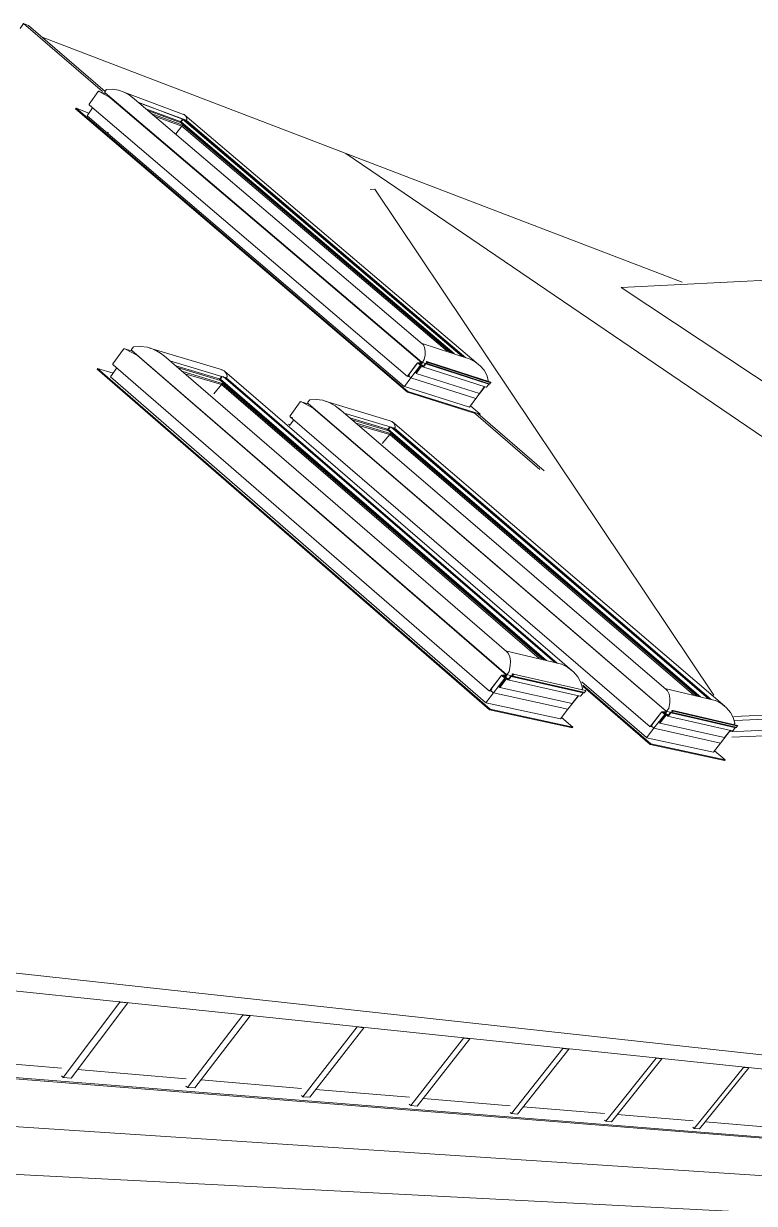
# Model space of a CAD drawing. Header units: inches. Extents: x 205 to 211, y -138 to -29.
# Drawn here: x 205.6289 to 205.7529, y -29.2402 to -29.0399 of the extents above; entities that cross this region are included whole.
import ezdxf

# ---------------------------------------------------------------- set-up
doc = ezdxf.new("R2010")
doc.units = ezdxf.units.IN
doc.header["$MEASUREMENT"] = 0
for name, color, linetype, lineweight in [('A-GLAZ', 151, 'Continuous', 13), ('A-ROOF', 132, 'Continuous', 13), ('A-ROOF-OTLN', 132, 'Continuous', 9), ('A-WALL', 113, 'Continuous', 13), ('A-WALL-PATT', 111, 'Continuous', 13), ('S-BEAM', 12, 'Continuous', 9)]:
    doc.layers.add(name, color=color, linetype=linetype, lineweight=lineweight)

# ---------------------------------------------------------------- blocks, each defined once
blk = doc.blocks.new('FP_17-Looking North')
at = {"layer": 'A-WALL-PATT', "lineweight": 9}
for p, q in [((205.48389, -29.20769), (205.78972, -29.23194)), ((205.48391, -29.21778), (205.78953, -29.2378)), ((205.48394, -29.22786), (205.78934, -29.24365))]:
    blk.add_line(p, q, dxfattribs=at)

msp = doc.modelspace()

# ---------------------------------------------------------------- linework, layer by layer
at = {"layer": 'A-GLAZ', "lineweight": 9}
for p, q in [((205.64151, -29.0514), (205.63999, -29.05355)), ((205.64166, -29.05138), (205.643, -29.05187)), ((205.64352, -29.0524), (205.64169, -29.05138)), ((205.64352, -29.0524), (205.69647, -29.09749)), ((205.64367, -29.05245), (205.64352, -29.0524)), ((205.69403, -29.0998), (205.64004, -29.05373)), ((205.64037, -29.05387), (205.64009, -29.05376)), ((205.64406, -29.05278), (205.6439, -29.05272)), ((205.64414, -29.05284), (205.64398, -29.05278)), ((205.64583, -29.09513), (205.64404, -29.09762)), ((205.646, -29.09509), (205.64738, -29.09551)), ((205.64819, -29.09626), (205.64604, -29.09511)), ((205.64819, -29.09626), (205.71083, -29.1505)), ((205.64828, -29.09629), (205.64819, -29.09626)), ((205.70795, -29.15322), (205.64408, -29.09781)), ((205.64422, -29.09787), (205.64417, -29.09786)), ((205.64868, -29.09663), (205.64859, -29.0966)), ((205.64875, -29.09669), (205.64866, -29.09666)), ((205.69566, -29.09753), (205.69407, -29.09968)), ((205.69408, -29.09969), (205.69568, -29.09754)), ((205.69574, -29.09749), (205.69644, -29.09753)), ((205.69647, -29.09749), (205.69577, -29.09745)), ((205.69634, -29.09754), (205.69646, -29.09763)), ((205.69644, -29.09753), (205.69646, -29.09763)), ((205.69646, -29.09763), (205.69649, -29.0976)), ((205.69649, -29.0976), (205.69647, -29.09749)), ((205.69406, -29.09973), (205.69406, -29.09972)), ((205.69407, -29.0997), (205.69408, -29.09969)), ((205.69432, -29.09951), (205.69412, -29.09972)), ((205.69413, -29.09974), (205.69433, -29.09952)), ((205.69425, -29.09945), (205.69432, -29.09951)), ((205.69433, -29.09952), (205.69432, -29.09951)), ((205.67582, -29.10411), (205.67409, -29.10646)), ((205.67597, -29.10408), (205.67728, -29.10447)), ((205.67803, -29.10518), (205.67601, -29.10409)), ((205.67803, -29.10518), (205.73793, -29.15669)), ((205.67814, -29.10522), (205.67803, -29.10518)), ((205.67852, -29.10554), (205.67841, -29.1055)), ((205.67859, -29.10559), (205.67848, -29.10556)), ((205.7352, -29.15926), (205.67413, -29.10665)), ((205.67453, -29.10679), (205.67421, -29.10669)), ((205.70989, -29.15061), (205.70799, -29.1531)), ((205.70999, -29.15056), (205.71079, -29.15054)), ((205.71083, -29.1505), (205.71002, -29.15052)), ((205.71067, -29.15053), (205.71081, -29.15065)), ((205.71079, -29.15054), (205.71081, -29.15065)), ((205.71081, -29.15058), (205.71085, -29.15061)), ((205.71081, -29.15065), (205.71085, -29.15061)), ((205.71085, -29.15061), (205.71083, -29.1505)), ((205.70801, -29.1531), (205.70991, -29.15062)), ((205.70798, -29.15315), (205.70799, -29.15313)), ((205.708, -29.15312), (205.70801, -29.1531)), ((205.70829, -29.15288), (205.70806, -29.15313)), ((205.70807, -29.15315), (205.7083, -29.1529)), ((205.70822, -29.15282), (205.70829, -29.15288)), ((205.7083, -29.1529), (205.70829, -29.15288)), ((205.73708, -29.15681), (205.73525, -29.15915)), ((205.73527, -29.15915), (205.73709, -29.15681)), ((205.73717, -29.15675), (205.73789, -29.15673)), ((205.73793, -29.15669), (205.73719, -29.15671)), ((205.73778, -29.15672), (205.7379, -29.15683)), ((205.73789, -29.15673), (205.7379, -29.15683)), ((205.7379, -29.15683), (205.73794, -29.1568)), ((205.73794, -29.1568), (205.73793, -29.15669)), ((205.73524, -29.1592), (205.73525, -29.15918)), ((205.73526, -29.15917), (205.73527, -29.15915)), ((205.73553, -29.15894), (205.73531, -29.15918)), ((205.73532, -29.1592), (205.73554, -29.15896)), ((205.73547, -29.15889), (205.73553, -29.15894)), ((205.73554, -29.15896), (205.73553, -29.15894))]:
    msp.add_line(p, q, dxfattribs=at)
at = {"layer": 'A-GLAZ'}
for p, q in [((205.6429, -29.05114), (205.64267, -29.05147)), ((205.69642, -29.09738), (205.64271, -29.05164)), ((205.64562, -29.0514), (205.656, -29.05531)), ((205.64731, -29.05239), (205.69652, -29.09424)), ((205.63777, -29.05426), (205.63769, -29.05436)), ((205.63769, -29.05436), (205.69401, -29.10246)), ((205.69408, -29.10236), (205.63777, -29.05426)), ((205.63777, -29.05426), (205.63995, -29.05506)), ((205.64059, -29.05417), (205.63964, -29.05552)), ((205.6442, -29.05289), (205.64417, -29.05295)), ((205.64834, -29.05327), (205.65644, -29.0563)), ((205.65584, -29.05609), (205.6484, -29.0533)), ((205.65559, -29.05655), (205.64963, -29.05433)), ((205.63964, -29.05552), (205.69347, -29.1015)), ((205.65561, -29.05675), (205.65005, -29.05467)), ((205.65587, -29.05713), (205.65065, -29.05519)), ((205.65574, -29.05729), (205.65111, -29.05557)), ((205.65584, -29.05609), (205.65542, -29.05668)), ((205.65559, -29.05655), (205.65592, -29.05609)), ((205.7033, -29.09639), (205.65584, -29.05609)), ((205.65612, -29.05617), (205.70362, -29.0965)), ((205.65623, -29.05544), (205.70607, -29.09774)), ((205.65644, -29.0563), (205.70391, -29.09661)), ((205.64331, -29.0584), (205.64308, -29.05831)), ((205.65574, -29.05729), (205.65472, -29.05858)), ((205.70194, -29.09592), (205.65559, -29.05655)), ((205.65561, -29.05675), (205.70157, -29.0958)), ((205.65587, -29.05713), (205.65574, -29.05729)), ((205.70072, -29.09551), (205.65574, -29.05729)), ((205.70126, -29.09569), (205.65587, -29.05713)), ((205.69635, -29.09412), (205.70465, -29.09687)), ((205.64747, -29.09482), (205.64719, -29.0952)), ((205.71078, -29.15041), (205.64724, -29.0954)), ((205.65031, -29.09497), (205.66261, -29.09869)), ((205.65275, -29.09631), (205.71081, -29.14651)), ((205.64142, -29.09844), (205.64133, -29.09856)), ((205.70802, -29.1563), (205.64142, -29.09844)), ((205.64142, -29.09844), (205.64408, -29.09922)), ((205.64472, -29.09834), (205.64361, -29.09988)), ((205.65371, -29.09714), (205.66327, -29.10001)), ((205.66226, -29.10023), (205.65473, -29.09798)), ((205.66228, -29.10048), (205.65516, -29.09835)), ((205.6962, -29.09787), (205.69459, -29.10005)), ((205.69636, -29.09792), (205.69542, -29.0992)), ((205.6955, -29.09926), (205.69641, -29.09804)), ((205.6962, -29.09787), (205.69572, -29.09746)), ((205.69586, -29.09749), (205.69636, -29.09792)), ((205.69666, -29.09803), (205.69605, -29.09751)), ((205.69636, -29.09792), (205.6962, -29.09787)), ((205.69624, -29.09729), (205.69638, -29.09733)), ((205.69642, -29.09738), (205.69641, -29.09738)), ((205.69713, -29.09762), (205.69643, -29.09739)), ((205.69647, -29.09802), (205.69648, -29.09802)), ((205.69648, -29.09802), (205.69661, -29.09814)), ((205.69677, -29.097), (205.69653, -29.09734)), ((205.70733, -29.10161), (205.69664, -29.09816)), ((205.69705, -29.0976), (205.69674, -29.09802)), ((205.69676, -29.09811), (205.69711, -29.09765)), ((205.69711, -29.09765), (205.6972, -29.09765)), ((205.69711, -29.09765), (205.70779, -29.10111)), ((205.69719, -29.09755), (205.70787, -29.10102)), ((205.70789, -29.10112), (205.6972, -29.09766)), ((205.69735, -29.09736), (205.69721, -29.09755)), ((205.69724, -29.09765), (205.69742, -29.0974)), ((205.69731, -29.09727), (205.69726, -29.09731)), ((205.69726, -29.09731), (205.69734, -29.09733)), ((205.70795, -29.10083), (205.69727, -29.09735)), ((205.69727, -29.09735), (205.69728, -29.09735)), ((205.69728, -29.09735), (205.69735, -29.09736)), ((205.69728, -29.09735), (205.69735, -29.09738)), ((205.69745, -29.09729), (205.69731, -29.09727)), ((205.69743, -29.09739), (205.69747, -29.09733)), ((205.69746, -29.09729), (205.70814, -29.10076)), ((205.70467, -29.09687), (205.70465, -29.09686)), ((205.64133, -29.09856), (205.70793, -29.15641)), ((205.64361, -29.09988), (205.70727, -29.15517)), ((205.66259, -29.10097), (205.65587, -29.09896)), ((205.66244, -29.10115), (205.6563, -29.09933)), ((205.6625, -29.09976), (205.66204, -29.1004)), ((205.66226, -29.10023), (205.66258, -29.09979)), ((205.7176, -29.14799), (205.66226, -29.10023)), ((205.66228, -29.10048), (205.71723, -29.1479)), ((205.71893, -29.14832), (205.66271, -29.09982)), ((205.66298, -29.09889), (205.72191, -29.14971)), ((205.6631, -29.09994), (205.71929, -29.14841)), ((205.66327, -29.10001), (205.71943, -29.14845)), ((205.69459, -29.10005), (205.6935, -29.10152)), ((205.69416, -29.09968), (205.69457, -29.10003)), ((205.69457, -29.10003), (205.69416, -29.09968)), ((205.69459, -29.10005), (205.70562, -29.10356)), ((205.70562, -29.10356), (205.69459, -29.10005)), ((205.69542, -29.0992), (205.6955, -29.09926)), ((205.7062, -29.10269), (205.6955, -29.09926)), ((205.66244, -29.10115), (205.66116, -29.10272)), ((205.66259, -29.10097), (205.66244, -29.10115)), ((205.71635, -29.14768), (205.66244, -29.10115)), ((205.71687, -29.14781), (205.66259, -29.10097)), ((205.6935, -29.10152), (205.70454, -29.10499)), ((205.69408, -29.10236), (205.69401, -29.10246)), ((205.69401, -29.10246), (205.70514, -29.10595)), ((205.70635, -29.10621), (205.69408, -29.10236)), ((205.70713, -29.10153), (205.70562, -29.10356)), ((205.70708, -29.10151), (205.7062, -29.10269)), ((205.70779, -29.10111), (205.70745, -29.10157)), ((205.70763, -29.10063), (205.70769, -29.10056)), ((205.70788, -29.10112), (205.70779, -29.10111)), ((205.70815, -29.1008), (205.70792, -29.10111)), ((205.67737, -29.10382), (205.6771, -29.10418)), ((205.73791, -29.15661), (205.67714, -29.10437)), ((205.68005, -29.10398), (205.69109, -29.10732)), ((205.70454, -29.10499), (205.70562, -29.10356)), ((205.68229, -29.1052), (205.73787, -29.15292)), ((205.68325, -29.10601), (205.69179, -29.10857)), ((205.70635, -29.10621), (205.70469, -29.10479)), ((205.70616, -29.10627), (205.70628, -29.1063)), ((205.70628, -29.1063), (205.70635, -29.10621)), ((205.67374, -29.10787), (205.67411, -29.10797)), ((205.67473, -29.10714), (205.674, -29.10813)), ((205.69079, -29.10877), (205.68423, -29.10681)), ((205.69082, -29.10901), (205.68464, -29.10716)), ((205.69114, -29.10948), (205.68532, -29.10774)), ((205.691, -29.10965), (205.68573, -29.10809)), ((205.69102, -29.10832), (205.69057, -29.10893)), ((205.69079, -29.10877), (205.6911, -29.10835)), ((205.74501, -29.15449), (205.69122, -29.10838)), ((205.69149, -29.10752), (205.74783, -29.15578)), ((205.69157, -29.10849), (205.74534, -29.15457)), ((205.691, -29.10965), (205.68974, -29.11115)), ((205.74375, -29.15417), (205.69079, -29.10877)), ((205.69082, -29.10901), (205.7434, -29.15409)), ((205.69114, -29.10948), (205.691, -29.10965)), ((205.74258, -29.15389), (205.691, -29.10965)), ((205.74308, -29.15401), (205.69114, -29.10948)), ((205.69179, -29.10857), (205.74553, -29.15463)), ((205.71065, -29.14638), (205.72013, -29.14863)), ((205.71053, -29.15099), (205.71002, -29.15056)), ((205.71015, -29.15055), (205.71071, -29.15103)), ((205.71107, -29.15117), (205.71035, -29.15055)), ((205.71044, -29.15016), (205.71053, -29.15017)), ((205.71167, -29.15062), (205.7108, -29.15042)), ((205.7112, -29.14998), (205.71091, -29.15036)), ((205.71168, -29.15061), (205.7239, -29.1534)), ((205.71188, -29.1504), (205.71172, -29.15062)), ((205.71175, -29.15073), (205.71203, -29.15037)), ((205.71183, -29.15029), (205.71178, -29.15034)), ((205.71185, -29.1504), (205.71179, -29.15039)), ((205.71179, -29.15039), (205.7118, -29.15039)), ((205.7118, -29.15039), (205.71188, -29.1504)), ((205.71201, -29.15032), (205.71183, -29.15029)), ((205.71201, -29.15032), (205.72422, -29.15312)), ((205.71201, -29.15032), (205.71201, -29.15032)), ((205.72018, -29.14864), (205.72012, -29.14862)), ((205.71053, -29.15099), (205.7086, -29.1535)), ((205.71071, -29.15103), (205.70958, -29.1525)), ((205.70958, -29.1525), (205.70968, -29.15258)), ((205.70968, -29.15258), (205.71076, -29.15117)), ((205.72193, -29.15532), (205.70968, -29.15258)), ((205.71071, -29.15103), (205.71053, -29.15099)), ((205.71085, -29.15115), (205.71101, -29.15129)), ((205.72328, -29.15409), (205.71105, -29.15132)), ((205.71152, -29.15067), (205.71115, -29.15115)), ((205.71118, -29.15127), (205.71159, -29.15073)), ((205.71159, -29.15073), (205.7117, -29.15074)), ((205.71159, -29.15073), (205.72381, -29.15352)), ((205.7117, -29.15074), (205.71171, -29.15074)), ((205.72393, -29.15353), (205.71171, -29.15075)), ((205.72359, -29.15166), (205.73454, -29.1611)), ((205.7353, -29.16218), (205.72374, -29.15222)), ((205.72381, -29.15246), (205.73521, -29.16229)), ((205.7086, -29.1535), (205.7073, -29.1552)), ((205.70811, -29.15307), (205.70857, -29.15348)), ((205.70857, -29.15348), (205.70811, -29.15307)), ((205.7086, -29.1535), (205.72123, -29.1563)), ((205.72123, -29.1563), (205.7086, -29.1535)), ((205.723, -29.15401), (205.72123, -29.1563)), ((205.72295, -29.154), (205.72193, -29.15532)), ((205.72381, -29.15352), (205.72341, -29.15404)), ((205.72357, -29.153), (205.72369, -29.15285)), ((205.72392, -29.15353), (205.72381, -29.15352)), ((205.72424, -29.15317), (205.72396, -29.15352)), ((205.72422, -29.15312), (205.72422, -29.15312)), ((205.73769, -29.15278), (205.7462, -29.15479)), ((205.7073, -29.1552), (205.71995, -29.15795)), ((205.70802, -29.1563), (205.70793, -29.15641)), ((205.70793, -29.15641), (205.72198, -29.15944)), ((205.72207, -29.15933), (205.70802, -29.1563)), ((205.71995, -29.15795), (205.72123, -29.1563)), ((205.73756, -29.15636), (205.73767, -29.15639)), ((205.73875, -29.15682), (205.73792, -29.15663)), ((205.73831, -29.15621), (205.73803, -29.15657)), ((205.73896, -29.1566), (205.73879, -29.15681)), ((205.73882, -29.15692), (205.73909, -29.15657)), ((205.73891, -29.1565), (205.73886, -29.15654)), ((205.73886, -29.15654), (205.73894, -29.15656)), ((205.74982, -29.1591), (205.73887, -29.15659)), ((205.73887, -29.15659), (205.73887, -29.15659)), ((205.73887, -29.15659), (205.73896, -29.1566)), ((205.73887, -29.15659), (205.73896, -29.15661)), ((205.73908, -29.15652), (205.73891, -29.1565)), ((205.73908, -29.15652), (205.75002, -29.15903)), ((205.73908, -29.15652), (205.73908, -29.15652)), ((205.74625, -29.1548), (205.74619, -29.15479)), ((205.72207, -29.15933), (205.72016, -29.15768)), ((205.73767, -29.15716), (205.73582, -29.15953)), ((205.73783, -29.1572), (205.73675, -29.15858)), ((205.73675, -29.15858), (205.73684, -29.15866)), ((205.73684, -29.15866), (205.73788, -29.15732)), ((205.73767, -29.15716), (205.73719, -29.15675)), ((205.7373, -29.15674), (205.73783, -29.1572)), ((205.73817, -29.15732), (205.73749, -29.15674)), ((205.73783, -29.1572), (205.73767, -29.15716)), ((205.73796, -29.15731), (205.73811, -29.15744)), ((205.74912, -29.15996), (205.73815, -29.15747)), ((205.73861, -29.15686), (205.73825, -29.15731)), ((205.73828, -29.15742), (205.73868, -29.15691)), ((205.73868, -29.15691), (205.73878, -29.15692)), ((205.73868, -29.15691), (205.74963, -29.15942)), ((205.73876, -29.1568), (205.74971, -29.15931)), ((205.73878, -29.15692), (205.73879, -29.15693)), ((205.74974, -29.15943), (205.73879, -29.15693)), ((205.72198, -29.15944), (205.72207, -29.15933)), ((205.73582, -29.15953), (205.73457, -29.16113)), ((205.73536, -29.15913), (205.73579, -29.1595)), ((205.73579, -29.1595), (205.73536, -29.15913)), ((205.73582, -29.15953), (205.74714, -29.16204)), ((205.74714, -29.16204), (205.73582, -29.15953)), ((205.74782, -29.16112), (205.73684, -29.15866)), ((205.74884, -29.15987), (205.74714, -29.16204)), ((205.7488, -29.15987), (205.74782, -29.16112)), ((205.74963, -29.15942), (205.74924, -29.15991)), ((205.74939, -29.15892), (205.74951, -29.15878)), ((205.74973, -29.15942), (205.74963, -29.15942)), ((205.75004, -29.15908), (205.74978, -29.15942)), ((205.75002, -29.15903), (205.75002, -29.15903)), ((205.73457, -29.16113), (205.74591, -29.1636)), ((205.7353, -29.16218), (205.73521, -29.16229)), ((205.73521, -29.16229), (205.74781, -29.16501)), ((205.7479, -29.1649), (205.7353, -29.16218)), ((205.74591, -29.1636), (205.74714, -29.16204)), ((205.7479, -29.1649), (205.7461, -29.16336)), ((205.74781, -29.16501), (205.7479, -29.1649))]:
    msp.add_line(p, q, dxfattribs=at)
at = {"layer": 'A-GLAZ', "lineweight": 9}
for points in [[(205.64169, -29.05138, 0), (205.64165, -29.05137, 0), (205.64162, -29.05136, 0), (205.64159, -29.05136, 0), (205.64156, -29.05137, 0), (205.64153, -29.05138, 0), (205.64151, -29.0514, 0)], [(205.63999, -29.05355, 0), (205.63998, -29.05358, 0), (205.63998, -29.05361, 0), (205.63998, -29.05364, 0), (205.63999, -29.05367, 0), (205.64001, -29.0537, 0), (205.64004, -29.05373, 0)], [(205.64596, -29.09508, 0), (205.64592, -29.09508, 0), (205.64588, -29.09509, 0), (205.64585, -29.09511, 0), (205.64583, -29.09513, 0)], [(205.64604, -29.09511, 0), (205.646, -29.09509, 0), (205.64596, -29.09508, 0)], [(205.64404, -29.09762, 0), (205.64402, -29.09765, 0), (205.64402, -29.09768, 0), (205.64402, -29.09772, 0), (205.64404, -29.09775, 0), (205.64406, -29.09779, 0), (205.64409, -29.09782, 0)], [(205.69577, -29.09745, 0), (205.69575, -29.09745, 0), (205.69574, -29.09746, 0), (205.69572, -29.09747, 0), (205.6957, -29.09749, 0), (205.69568, -29.09751, 0), (205.69566, -29.09753, 0)], [(205.69572, -29.0975, 0), (205.69573, -29.09749, 0), (205.69574, -29.09749, 0)], [(205.69407, -29.09968, 0), (205.69405, -29.09971, 0), (205.69404, -29.09973, 0), (205.69403, -29.09975, 0), (205.69402, -29.09977, 0), (205.69403, -29.09978, 0), (205.69403, -29.09979, 0)], [(205.69404, -29.0998, 0), (205.69406, -29.0998, 0), (205.69407, -29.09979, 0), (205.69409, -29.09978, 0), (205.69411, -29.09976, 0), (205.69413, -29.09974, 0)], [(205.69412, -29.09972, 0), (205.69411, -29.09974, 0), (205.6941, -29.09975, 0), (205.69409, -29.09975, 0), (205.69408, -29.09976, 0), (205.69407, -29.09976, 0), (205.69406, -29.09976, 0), (205.69406, -29.09975, 0), (205.69406, -29.09974, 0)], [(205.67601, -29.10409, 0), (205.67598, -29.10408, 0), (205.67594, -29.10407, 0), (205.6759, -29.10407, 0), (205.67587, -29.10408, 0), (205.67584, -29.10409, 0), (205.67582, -29.10411, 0)], [(205.67409, -29.10646, 0), (205.67408, -29.10649, 0), (205.67407, -29.10652, 0), (205.67407, -29.10655, 0), (205.67409, -29.10659, 0), (205.67411, -29.10662, 0), (205.67414, -29.10665, 0)], [(205.71002, -29.15052, 0), (205.71, -29.15052, 0), (205.70998, -29.15053, 0), (205.70996, -29.15054, 0), (205.70994, -29.15057, 0), (205.70991, -29.15059, 0), (205.70989, -29.15061, 0)], [(205.70997, -29.15057, 0), (205.70998, -29.15056, 0), (205.70999, -29.15056, 0)], [(205.70799, -29.1531, 0), (205.70797, -29.15312, 0), (205.70796, -29.15315, 0), (205.70795, -29.15317, 0), (205.70794, -29.15319, 0), (205.70794, -29.15321, 0), (205.70795, -29.15322, 0)], [(205.70796, -29.15322, 0), (205.70798, -29.15322, 0), (205.708, -29.15321, 0), (205.70802, -29.15319, 0), (205.70805, -29.15317, 0), (205.70807, -29.15315, 0)], [(205.70806, -29.15313, 0), (205.70804, -29.15315, 0), (205.70803, -29.15316, 0), (205.70801, -29.15317, 0), (205.708, -29.15318, 0), (205.70799, -29.15318, 0), (205.70798, -29.15318, 0), (205.70798, -29.15318, 0)], [(205.70798, -29.15318, 0), (205.70798, -29.15317, 0), (205.70798, -29.15316, 0)], [(205.73719, -29.15671, 0), (205.73718, -29.15672, 0), (205.73716, -29.15673, 0), (205.73714, -29.15674, 0), (205.73712, -29.15676, 0), (205.7371, -29.15678, 0), (205.73708, -29.15681, 0)], [(205.73715, -29.15676, 0), (205.73716, -29.15675, 0), (205.73717, -29.15675, 0)], [(205.73525, -29.15915, 0), (205.73523, -29.15917, 0), (205.73522, -29.1592, 0), (205.73521, -29.15922, 0), (205.7352, -29.15924, 0), (205.7352, -29.15925, 0), (205.73521, -29.15926, 0)], [(205.73522, -29.15927, 0), (205.73523, -29.15926, 0), (205.73525, -29.15925, 0), (205.73527, -29.15924, 0), (205.7353, -29.15922, 0), (205.73532, -29.1592, 0)], [(205.73531, -29.15918, 0), (205.7353, -29.1592, 0), (205.73528, -29.15921, 0), (205.73527, -29.15922, 0), (205.73526, -29.15922, 0), (205.73525, -29.15923, 0), (205.73524, -29.15922, 0), (205.73524, -29.15922, 0), (205.73524, -29.15921, 0)]]:
    msp.add_polyline3d(points, dxfattribs=at)
at = {"layer": 'A-GLAZ'}
for points in [[(205.64267, -29.05147, 0), (205.64266, -29.0515, 0), (205.64265, -29.05153, 0), (205.64266, -29.05157, 0), (205.64267, -29.0516, 0), (205.6427, -29.05163, 0), (205.64273, -29.05165, 0)], [(205.64301, -29.05108, 0), (205.64296, -29.05109, 0), (205.64293, -29.05111, 0), (205.6429, -29.05114, 0)], [(205.64764, -29.05268, 0), (205.64683, -29.05202, 0), (205.64592, -29.05151, 0), (205.64495, -29.05117, 0), (205.64396, -29.05102, 0), (205.64301, -29.05108, 0)], [(205.65658, -29.05603, 0), (205.6564, -29.05561, 0), (205.65612, -29.05534, 0), (205.65596, -29.05527, 0)], [(205.65644, -29.0563, 0), (205.65647, -29.05628, 0), (205.6565, -29.05625, 0), (205.65652, -29.05622, 0), (205.65655, -29.05618, 0), (205.65656, -29.05614, 0), (205.65658, -29.0561, 0), (205.65658, -29.05606, 0), (205.65658, -29.05603, 0)], [(205.69637, -29.09412, 0), (205.6967, -29.09443, 0), (205.69691, -29.09488, 0), (205.69701, -29.09547, 0), (205.69698, -29.09615, 0), (205.69682, -29.0969, 0)], [(205.64719, -29.0952, 0), (205.64718, -29.09524, 0), (205.64717, -29.09527, 0), (205.64718, -29.09531, 0), (205.6472, -29.09535, 0), (205.64722, -29.09538, 0), (205.64724, -29.0954, 0)], [(205.64759, -29.09475, 0), (205.64754, -29.09476, 0), (205.6475, -29.09479, 0), (205.64747, -29.09482, 0)], [(205.65304, -29.09657, 0), (205.65209, -29.09581, 0), (205.65102, -29.09523, 0), (205.64987, -29.09484, 0), (205.64871, -29.09468, 0), (205.64759, -29.09475, 0)], [(205.69641, -29.09804, 0), (205.69642, -29.09803, 0), (205.69643, -29.09802, 0), (205.69644, -29.09801, 0), (205.69646, -29.09801, 0)], [(205.69653, -29.09734, 0), (205.69651, -29.09736, 0), (205.69648, -29.09738, 0), (205.69646, -29.09739, 0), (205.69644, -29.09739, 0), (205.69643, -29.09739, 0)], [(205.69661, -29.09814, 0), (205.69664, -29.09815, 0), (205.69666, -29.09816, 0), (205.69669, -29.09816, 0), (205.69672, -29.09815, 0), (205.69674, -29.09813, 0), (205.69676, -29.09811, 0)], [(205.69674, -29.09802, 0), (205.69673, -29.09803, 0), (205.69671, -29.09803, 0), (205.6967, -29.09804, 0), (205.69669, -29.09804, 0), (205.69667, -29.09804, 0), (205.69666, -29.09803, 0)], [(205.69682, -29.0969, 0), (205.69681, -29.09693, 0), (205.69679, -29.09697, 0), (205.69677, -29.097, 0)], [(205.69721, -29.09755, 0), (205.69718, -29.09754, 0), (205.69715, -29.09754, 0), (205.69712, -29.09754, 0), (205.69709, -29.09756, 0), (205.69707, -29.09758, 0), (205.69705, -29.0976, 0)], [(205.6972, -29.09766, 0), (205.69721, -29.09766, 0), (205.69722, -29.09766, 0), (205.69722, -29.09766, 0), (205.69723, -29.09765, 0), (205.69724, -29.09765, 0)], [(205.69726, -29.09731, 0), (205.69726, -29.09731, 0), (205.69726, -29.09732, 0), (205.69726, -29.09733, 0), (205.69726, -29.09733, 0), (205.69726, -29.09734, 0), (205.69726, -29.09735, 0), (205.69727, -29.09735, 0)], [(205.69747, -29.09733, 0), (205.69747, -29.09733, 0), (205.69748, -29.09732, 0), (205.69748, -29.09731, 0), (205.69748, -29.09731, 0), (205.69747, -29.0973, 0), (205.69747, -29.0973, 0), (205.69747, -29.09729, 0), (205.69746, -29.09729, 0), (205.69746, -29.09729, 0)], [(205.70771, -29.10044, 0), (205.70746, -29.09958, 0), (205.707, -29.09875, 0), (205.70636, -29.098, 0), (205.70557, -29.09736, 0), (205.70467, -29.09687, 0)], [(205.66343, -29.0997, 0), (205.66321, -29.09917, 0), (205.66288, -29.09881, 0), (205.66243, -29.09864, 0)], [(205.66327, -29.10001, 0), (205.6633, -29.09999, 0), (205.66333, -29.09996, 0), (205.66337, -29.09992, 0), (205.66339, -29.09987, 0), (205.66341, -29.09982, 0), (205.66343, -29.09978, 0), (205.66343, -29.09973, 0), (205.66343, -29.0997, 0)], [(205.70769, -29.10056, 0), (205.70771, -29.10052, 0), (205.70772, -29.10048, 0), (205.70771, -29.10044, 0)], [(205.70745, -29.10157, 0), (205.70743, -29.10159, 0), (205.7074, -29.1016, 0), (205.70738, -29.10161, 0), (205.70735, -29.10161, 0), (205.70733, -29.10161, 0)], [(205.70792, -29.10111, 0), (205.70791, -29.10112, 0), (205.7079, -29.10112, 0), (205.7079, -29.10112, 0), (205.70789, -29.10112, 0), (205.70788, -29.10112, 0)], [(205.70814, -29.10076, 0), (205.70814, -29.10076, 0), (205.70814, -29.10076, 0), (205.70815, -29.10077, 0), (205.70815, -29.10077, 0), (205.70815, -29.10078, 0), (205.70815, -29.10079, 0), (205.70815, -29.10079, 0), (205.70815, -29.1008, 0), (205.70815, -29.1008, 0)], [(205.6771, -29.10418, 0), (205.67709, -29.10421, 0), (205.67708, -29.10425, 0), (205.67709, -29.10428, 0), (205.6771, -29.10432, 0), (205.67713, -29.10435, 0), (205.67716, -29.10438, 0)], [(205.67748, -29.10375, 0), (205.67744, -29.10377, 0), (205.6774, -29.10379, 0), (205.67737, -29.10382, 0)], [(205.68261, -29.10547, 0), (205.68172, -29.10475, 0), (205.68072, -29.1042, 0), (205.67964, -29.10384, 0), (205.67854, -29.10369, 0), (205.67748, -29.10375, 0)], [(205.69194, -29.10828, 0), (205.69172, -29.10777, 0), (205.69137, -29.10742, 0), (205.69092, -29.10725, 0)], [(205.69179, -29.10857, 0), (205.69182, -29.10855, 0), (205.69185, -29.10852, 0), (205.69188, -29.10849, 0), (205.69191, -29.10844, 0), (205.69193, -29.1084, 0), (205.69194, -29.10835, 0), (205.69194, -29.10831, 0), (205.69194, -29.10828, 0)], [(205.71067, -29.14639, 0), (205.71107, -29.1468, 0), (205.71135, -29.14738, 0), (205.71147, -29.14811, 0), (205.71144, -29.14895, 0), (205.71126, -29.14986, 0)], [(205.7108, -29.15042, 0), (205.71079, -29.15042, 0), (205.71078, -29.15041, 0)], [(205.71091, -29.15036, 0), (205.71088, -29.15039, 0), (205.71086, -29.15041, 0), (205.71083, -29.15042, 0), (205.71081, -29.15042, 0), (205.7108, -29.15042, 0)], [(205.71126, -29.14986, 0), (205.71125, -29.1499, 0), (205.71123, -29.14994, 0), (205.7112, -29.14998, 0)], [(205.71172, -29.15062, 0), (205.71168, -29.15061, 0), (205.71165, -29.1506, 0), (205.71161, -29.15061, 0), (205.71158, -29.15062, 0), (205.71155, -29.15064, 0), (205.71152, -29.15067, 0)], [(205.71178, -29.15034, 0), (205.71178, -29.15034, 0), (205.71177, -29.15035, 0), (205.71177, -29.15036, 0), (205.71177, -29.15036, 0), (205.71177, -29.15037, 0), (205.71178, -29.15038, 0), (205.71178, -29.15038, 0), (205.71179, -29.15039, 0)], [(205.71203, -29.15037, 0), (205.71203, -29.15036, 0), (205.71203, -29.15035, 0), (205.71203, -29.15035, 0), (205.71203, -29.15034, 0), (205.71203, -29.15033, 0), (205.71203, -29.15033, 0), (205.71202, -29.15032, 0), (205.71202, -29.15032, 0)], [(205.72372, -29.15272, 0), (205.72343, -29.15173, 0), (205.7229, -29.15078, 0), (205.72216, -29.14992, 0), (205.72123, -29.1492, 0), (205.72018, -29.14864, 0)], [(205.71076, -29.15117, 0), (205.71077, -29.15116, 0), (205.71079, -29.15115, 0), (205.7108, -29.15114, 0), (205.71082, -29.15114, 0), (205.71083, -29.15115, 0), (205.71085, -29.15115, 0)], [(205.71101, -29.15129, 0), (205.71103, -29.15131, 0), (205.71106, -29.15132, 0), (205.7111, -29.15132, 0), (205.71113, -29.15131, 0), (205.71116, -29.15129, 0), (205.71118, -29.15127, 0)], [(205.71115, -29.15115, 0), (205.71114, -29.15116, 0), (205.71113, -29.15117, 0), (205.71111, -29.15118, 0), (205.71109, -29.15118, 0), (205.71108, -29.15117, 0), (205.71107, -29.15117, 0)], [(205.71171, -29.15074, 0), (205.71172, -29.15075, 0), (205.71173, -29.15075, 0), (205.71173, -29.15074, 0), (205.71174, -29.15074, 0), (205.71175, -29.15073, 0)], [(205.72341, -29.15404, 0), (205.72338, -29.15407, 0), (205.72336, -29.15408, 0), (205.72332, -29.15409, 0), (205.72329, -29.15409, 0), (205.72328, -29.15409, 0)], [(205.72369, -29.15285, 0), (205.72371, -29.15281, 0), (205.72372, -29.15277, 0), (205.72372, -29.15272, 0)], [(205.72396, -29.15352, 0), (205.72396, -29.15353, 0), (205.72395, -29.15353, 0), (205.72394, -29.15353, 0), (205.72393, -29.15353, 0)], [(205.72423, -29.15312, 0), (205.72423, -29.15312, 0), (205.72424, -29.15313, 0), (205.72424, -29.15313, 0), (205.72424, -29.15314, 0), (205.72424, -29.15315, 0), (205.72424, -29.15315, 0), (205.72424, -29.15316, 0), (205.72424, -29.15317, 0)], [(205.73772, -29.15279, 0), (205.73812, -29.15318, 0), (205.7384, -29.15374, 0), (205.73854, -29.15443, 0), (205.73853, -29.15523, 0), (205.73837, -29.15609, 0)], [(205.73803, -29.15657, 0), (205.73801, -29.15659, 0), (205.73798, -29.15661, 0), (205.73796, -29.15662, 0), (205.73793, -29.15662, 0), (205.73791, -29.15662, 0), (205.7379, -29.1566, 0)], [(205.73837, -29.15609, 0), (205.73836, -29.15613, 0), (205.73834, -29.15617, 0), (205.73831, -29.15621, 0)], [(205.73886, -29.15654, 0), (205.73885, -29.15655, 0), (205.73885, -29.15655, 0), (205.73885, -29.15656, 0), (205.73885, -29.15657, 0), (205.73885, -29.15658, 0), (205.73885, -29.15658, 0), (205.73886, -29.15659, 0), (205.73887, -29.15659, 0)], [(205.73909, -29.15657, 0), (205.7391, -29.15657, 0), (205.7391, -29.15656, 0), (205.7391, -29.15655, 0), (205.7391, -29.15654, 0), (205.7391, -29.15654, 0), (205.73909, -29.15653, 0), (205.73909, -29.15653, 0), (205.73908, -29.15652, 0)], [(205.74954, -29.15865, 0), (205.74928, -29.15772, 0), (205.74879, -29.15682, 0), (205.7481, -29.15601, 0), (205.74723, -29.15533, 0), (205.74625, -29.1548, 0)], [(205.73788, -29.15732, 0), (205.73789, -29.15731, 0), (205.7379, -29.1573, 0), (205.73792, -29.1573, 0), (205.73793, -29.1573, 0), (205.73795, -29.1573, 0), (205.73796, -29.15731, 0)], [(205.73811, -29.15744, 0), (205.73814, -29.15746, 0), (205.73817, -29.15747, 0), (205.7382, -29.15747, 0), (205.73823, -29.15746, 0), (205.73826, -29.15744, 0), (205.73828, -29.15742, 0)], [(205.73825, -29.15731, 0), (205.73824, -29.15732, 0), (205.73823, -29.15733, 0), (205.73821, -29.15734, 0), (205.7382, -29.15734, 0), (205.73818, -29.15733, 0), (205.73817, -29.15732, 0)], [(205.73879, -29.15681, 0), (205.73876, -29.1568, 0), (205.73873, -29.15679, 0), (205.7387, -29.1568, 0), (205.73866, -29.15681, 0), (205.73863, -29.15683, 0), (205.73861, -29.15686, 0)], [(205.7388, -29.15693, 0), (205.7388, -29.15693, 0), (205.73881, -29.15693, 0), (205.73882, -29.15692, 0), (205.73882, -29.15692, 0)], [(205.74924, -29.15991, 0), (205.74922, -29.15993, 0), (205.74919, -29.15995, 0), (205.74916, -29.15996, 0), (205.74913, -29.15996, 0), (205.74912, -29.15995, 0)], [(205.74951, -29.15878, 0), (205.74953, -29.15874, 0), (205.74954, -29.1587, 0), (205.74954, -29.15865, 0)], [(205.74978, -29.15942, 0), (205.74977, -29.15942, 0), (205.74976, -29.15943, 0), (205.74975, -29.15943, 0), (205.74975, -29.15943, 0)], [(205.75003, -29.15903, 0), (205.75003, -29.15904, 0), (205.75004, -29.15904, 0), (205.75004, -29.15905, 0), (205.75004, -29.15905, 0), (205.75005, -29.15906, 0), (205.75004, -29.15907, 0), (205.75004, -29.15908, 0), (205.75004, -29.15908, 0)]]:
    msp.add_polyline3d(points, dxfattribs=at)
at = {"layer": 'A-ROOF'}
for p, q in [((205.63205, -29.04218), (205.74061, -29.0838)), ((205.68355, -29.06192), (205.81915, -29.15429)), ((205.68765, -29.06806), (205.68846, -29.06799)), ((205.68846, -29.06799), (205.74597, -29.15391)), ((205.82943, -29.07983), (205.73026, -29.08466)), ((205.84658, -29.162), (205.73026, -29.08466)), ((205.74937, -29.15755), (205.81915, -29.15429)), ((205.43861, -29.18032), (205.83719, -29.22413)), ((205.6451, -29.20597), (205.43864, -29.18434)), ((205.83711, -29.22608), (205.64515, -29.20597))]:
    msp.add_line(p, q, dxfattribs=at)
at = {"layer": 'A-ROOF-OTLN'}
for p, q in [((205.74866, -29.16012), (205.82568, -29.1566)), ((205.74956, -29.1582), (205.81995, -29.15493)), ((205.82558, -29.15758), (205.74902, -29.16104)), ((205.83119, -29.23506), (205.4273, -29.20286)), ((205.61538, -29.21559), (205.63532, -29.21725)), ((205.638, -29.21748), (205.65647, -29.21902)), ((205.65898, -29.21923), (205.67605, -29.22066)), ((205.67848, -29.22086), (205.69434, -29.22218)), ((205.69666, -29.22238), (205.71144, -29.22361)), ((205.71365, -29.2238), (205.72744, -29.22495)), ((205.72956, -29.22512), (205.74246, -29.2262)), ((205.7445, -29.22637), (205.75658, -29.22738))]:
    msp.add_line(p, q, dxfattribs=at)
at = {"layer": 'S-BEAM'}
for p, q in [((205.62828, -29.04073), (205.62888, -29.03988)), ((205.62888, -29.03988), (205.62972, -29.0402)), ((205.62888, -29.03988), (205.64225, -29.05143)), ((205.64271, -29.05142), (205.62972, -29.0402)), ((205.70521, -29.10586), (205.71644, -29.11558)), ((205.71718, -29.1158), (205.70596, -29.1061)), ((205.64521, -29.20603), (205.63556, -29.2188)), ((205.63692, -29.21891), (205.64656, -29.20617)), ((205.6451, -29.20593), (205.64521, -29.20603)), ((205.64656, -29.20617), (205.64521, -29.20603)), ((205.64656, -29.20617), (205.6465, -29.20611)), ((205.66607, -29.20821), (205.65666, -29.2205)), ((205.65792, -29.2206), (205.66732, -29.20834)), ((205.66601, -29.20816), (205.66607, -29.20821)), ((205.66732, -29.20834), (205.66607, -29.20821)), ((205.66732, -29.20834), (205.66726, -29.20829)), ((205.68546, -29.21024), (205.67627, -29.22209)), ((205.67745, -29.22218), (205.68662, -29.21036)), ((205.6854, -29.21019), (205.68546, -29.21024)), ((205.68662, -29.21036), (205.68546, -29.21024)), ((205.68662, -29.21036), (205.68657, -29.21031)), ((205.70352, -29.21213), (205.69456, -29.22357)), ((205.69566, -29.22366), (205.70461, -29.21224)), ((205.70347, -29.21208), (205.70352, -29.21213)), ((205.70461, -29.21224), (205.70352, -29.21213)), ((205.70461, -29.21224), (205.70455, -29.21219)), ((205.72039, -29.2139), (205.71164, -29.22495)), ((205.71267, -29.22503), (205.72141, -29.214)), ((205.72034, -29.21385), (205.72039, -29.2139)), ((205.72141, -29.214), (205.72039, -29.2139)), ((205.72141, -29.214), (205.72136, -29.21395)), ((205.73619, -29.21555), (205.72764, -29.22624)), ((205.7286, -29.22632), (205.73714, -29.21565)), ((205.73614, -29.2155), (205.73619, -29.21555)), ((205.73714, -29.21565), (205.73619, -29.21555)), ((205.73714, -29.21565), (205.73709, -29.2156)), ((205.63556, -29.2188), (205.6353, -29.21856)), ((205.75101, -29.2171), (205.74265, -29.22746)), ((205.74356, -29.22753), (205.7519, -29.21719)), ((205.75096, -29.21706), (205.75101, -29.2171)), ((205.7519, -29.21719), (205.75101, -29.2171)), ((205.7519, -29.21719), (205.75185, -29.21715)), ((205.63556, -29.2188), (205.63692, -29.21891)), ((205.65666, -29.2205), (205.65641, -29.22027)), ((205.65666, -29.2205), (205.65792, -29.2206)), ((205.67627, -29.22209), (205.67603, -29.22187)), ((205.67627, -29.22209), (205.67745, -29.22218)), ((205.69456, -29.22357), (205.69432, -29.22335)), ((205.69456, -29.22357), (205.69566, -29.22366)), ((205.71164, -29.22495), (205.71141, -29.22474)), ((205.71164, -29.22495), (205.71267, -29.22503)), ((205.72764, -29.22624), (205.72741, -29.22604)), ((205.72764, -29.22624), (205.7286, -29.22632)), ((205.74265, -29.22746), (205.74243, -29.22726)), ((205.74265, -29.22746), (205.74356, -29.22753))]:
    msp.add_line(p, q, dxfattribs=at)

# ---------------------------------------------------------------- block references
at = {"layer": 'A-WALL', "lineweight": 9}
msp.add_blockref('FP_17-Looking North', (0, 0), dxfattribs=at)

doc.saveas('drawing.dxf')
